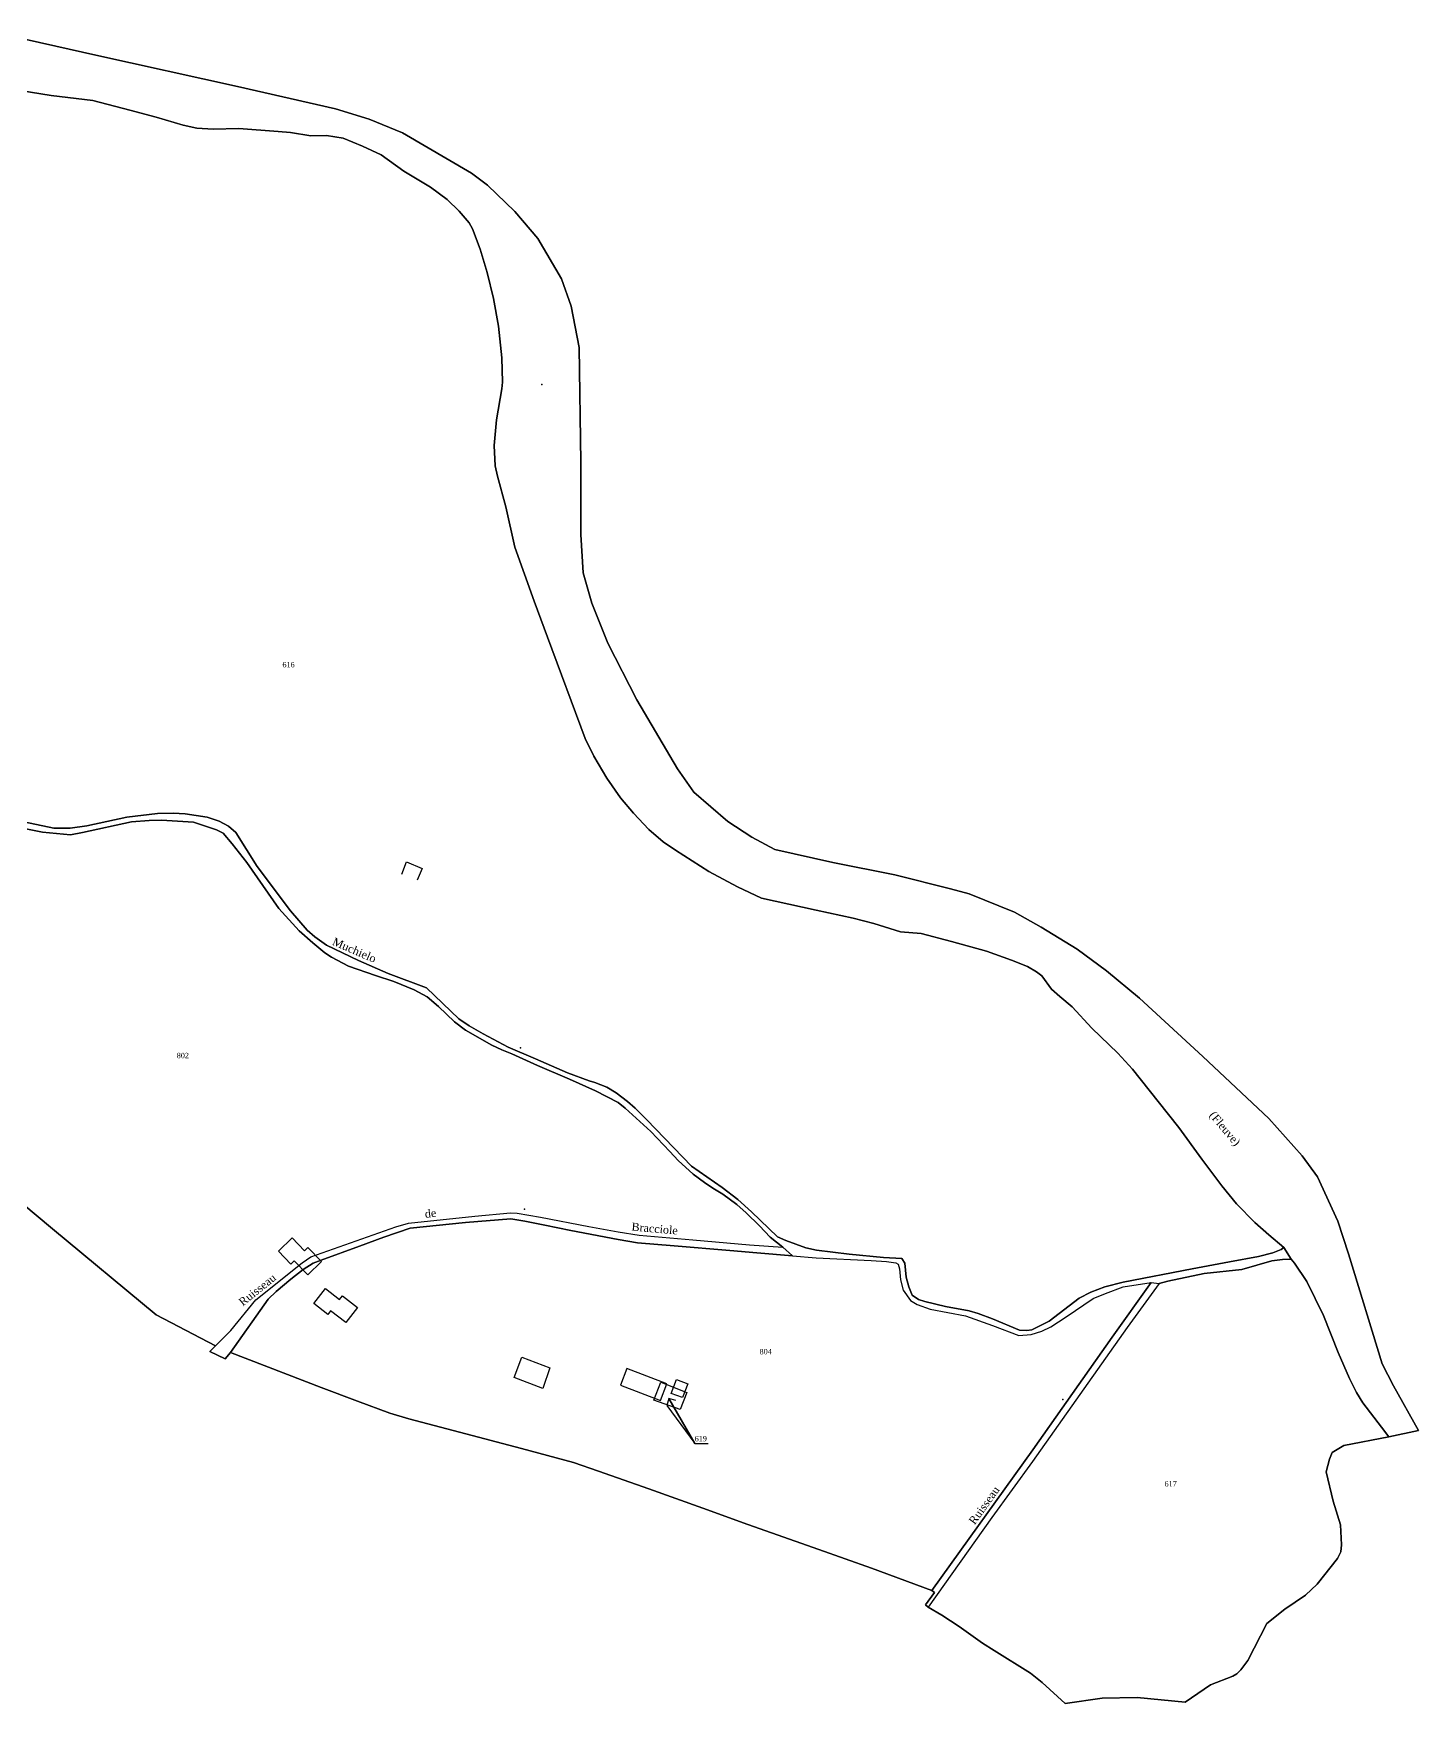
# Model space of a CAD drawing. Extents: x 1208104 to 1212743, y 6150498 to 6153217.
# Drawn here: x 1212223 to 1212743, y 6151112 to 6151738 of the extents above; entities that cross this region are included whole.
import ezdxf

# ---------------------------------------------------------------- set-up
doc = ezdxf.new("R2010")
doc.units = 0
doc.linetypes.add('CONTINU', pattern=[0])
doc.layers.get('0').update_dxf_attribs({"linetype": 'CONTINU'})
for name, color, linetype in [('1FLECHEFL', 7, 'CONTINU'), ('1LIEUDIT', 7, 'CONTINU'), ('1PARCELLE', 7, 'CONTINU'), ('1SECTION', 7, 'CONTINU'), ('1SUBDSECT', 7, 'CONTINU'), ('1TRONFLUV', 7, 'CONTINU'), ('1TROUPARCELLE', 7, 'CONTINU'), ('3BATIDUR', 7, 'CONTINU'), ('3FISCLINE', 7, 'CONTINUOUS'), ('3FLECHEPAR', 7, 'CONTINU'), ('3PARCELLETEX', 7, 'CONTINU'), ('3TRONFLUVTEX', 7, 'CONTINU')]:
    doc.layers.add(name, color=color, linetype=linetype)
doc.styles.get("Standard").update_dxf_attribs({"font": 'Times New Roman'})

# ---------------------------------------------------------------- blocks, each defined once
blk = doc.blocks.new('FLECHRU1')
blk.add_point((0, 0))

msp = doc.modelspace()

# ---------------------------------------------------------------- linework, layer by layer
at = {"layer": '1LIEUDIT'}
msp.add_lwpolyline([(1212219.03, 6151299.23), (1212230.45, 6151289.64), (1212269.36, 6151257.35), (1212291.62, 6151245.68), (1212289.47, 6151243.59), (1212295.23, 6151240.85), (1212297.24, 6151243.25), (1212331.24, 6151230.07), (1212344.8, 6151224.97), (1212356.91, 6151220.53), (1212364.01, 6151218.33), (1212383.08, 6151213.34), (1212406.28, 6151207.27), (1212425.76, 6151202.02), (1212435.1, 6151198.77), (1212453.95, 6151192.15), (1212474.19, 6151184.9), (1212491.14, 6151178.78), (1212517.7, 6151169.4), (1212537.5, 6151162.4), (1212560.09, 6151153.98), (1212561.09, 6151153.26), (1212557.74, 6151148.56), (1212558.75, 6151147.77), (1212563.88, 6151144.72), (1212570.35, 6151140.54), (1212579.03, 6151134.29), (1212583.43, 6151131.48), (1212597.07, 6151123.04), (1212601.39, 6151119.44), (1212610, 6151111.59), (1212623.89, 6151113.66), (1212636.99, 6151113.83), (1212654.97, 6151112.14), (1212664.51, 6151118.6), (1212672.91, 6151121.85), (1212674.37, 6151122.78), (1212675.88, 6151124.23), (1212678.47, 6151127.81), (1212685.62, 6151141.63), (1212692.39, 6151146.95), (1212700.1, 6151152.28), (1212704.54, 6151156.35), (1212712.11, 6151166.02), (1212713.38, 6151168.47), (1212713.68, 6151171.15), (1212713.26, 6151178.58), (1212710.54, 6151187.45), (1212707.9, 6151198.51), (1212709.13, 6151203.29), (1212710.18, 6151205.74), (1212714.5, 6151208.37), (1212731.3, 6151211.62), (1212742.51, 6151214.03), (1212733.13, 6151230.76), (1212728.9, 6151238.98), (1212716.19, 6151280.27), (1212712.26, 6151292.5), (1212704.67, 6151309.06), (1212698.87, 6151316.98), (1212686.41, 6151331.02), (1212661.61, 6151354.28), (1212637.94, 6151376.14), (1212625.51, 6151386.33), (1212614.6, 6151394.46), (1212601.07, 6151402.67), (1212591.02, 6151408.32), (1212574.02, 6151415.18), (1212567.07, 6151417.14), (1212546.18, 6151422.34), (1212522.91, 6151427.01), (1212501.23, 6151431.8), (1212492.63, 6151436.47), (1212483.64, 6151442.33), (1212470.88, 6151453.29), (1212464.7, 6151462.07), (1212449.5, 6151487.93), (1212438.59, 6151509.16), (1212432.7, 6151524.17), (1212429.38, 6151535.52), (1212428.47, 6151549.91), (1212428.48, 6151577.03), (1212427.85, 6151620.05), (1212424.89, 6151635.53), (1212421.21, 6151645.83), (1212412.35, 6151660.98), (1212403.74, 6151671), (1212393.49, 6151680.9), (1212387.5, 6151685.48), (1212361.72, 6151700.59), (1212349.2, 6151705.63), (1212336.55, 6151709.56), (1212299.8, 6151717.94), (1212246.73, 6151729.71), (1212210.47, 6151737.83)], dxfattribs=at)
at = {"layer": '1PARCELLE'}
for points in [[(1212212.57, 6151443.73), (1212230.98, 6151439.79), (1212237.12, 6151439.84), (1212243.39, 6151440.73), (1212258.34, 6151443.9), (1212269.85, 6151445.34), (1212275.78, 6151445.46), (1212280.26, 6151445.2), (1212288.4, 6151443.93), (1212292.92, 6151442.43), (1212296.4, 6151440.6), (1212299.18, 6151438.23), (1212307.19, 6151425.5), (1212319.74, 6151408.83), (1212325.92, 6151401.6), (1212328.81, 6151399.06), (1212333.16, 6151396.01), (1212345.18, 6151390.19), (1212356.24, 6151385.32), (1212370.66, 6151379.94), (1212382.78, 6151368.3), (1212386.62, 6151365.68), (1212391.87, 6151362.78), (1212401.3, 6151357.78), (1212411.55, 6151353.3), (1212423.55, 6151348.1), (1212431.68, 6151345.06), (1212433.76, 6151344.53), (1212438.26, 6151342.67), (1212441.75, 6151340.56), (1212446.04, 6151337.34), (1212448.88, 6151334.8), (1212453.28, 6151330.47), (1212470.01, 6151313.16), (1212481.43, 6151305.06), (1212487.3, 6151300.63), (1212492.42, 6151295.98), (1212502.28, 6151286.59), (1212505.37, 6151285.21), (1212512.86, 6151282.51), (1212516.85, 6151281.59), (1212529.08, 6151280.15), (1212541.94, 6151278.88), (1212548.8, 6151278.54), (1212549.94, 6151276.72), (1212550.41, 6151271.52), (1212551.47, 6151267.87), (1212552.75, 6151264.79), (1212555.07, 6151263.15), (1212557.41, 6151262.36), (1212565.19, 6151260.51), (1212574.05, 6151258.81), (1212577.45, 6151257.91), (1212582.85, 6151255.86), (1212592.95, 6151251.65), (1212595.63, 6151251.49), (1212597.61, 6151251.75), (1212604, 6151255.03), (1212615.33, 6151263.57), (1212619.61, 6151265.87), (1212624.96, 6151267.91), (1212631.76, 6151269.6), (1212657.69, 6151274.56), (1212671.58, 6151277.2), (1212682.53, 6151279.25), (1212687.93, 6151280.62), (1212690.95, 6151281.9), (1212692.03, 6151282.58), (1212686.38, 6151287.35), (1212681.15, 6151291.97), (1212674.32, 6151299.01), (1212668.75, 6151305.76), (1212661.23, 6151315.76), (1212652.7, 6151327.58), (1212644.96, 6151337.29), (1212635.33, 6151349.43), (1212629.76, 6151355.49), (1212620.02, 6151364.79), (1212612.67, 6151372.83), (1212608.05, 6151376.73), (1212604.95, 6151379.41), (1212601.3, 6151384.49), (1212599.25, 6151386.01), (1212595.99, 6151387.99), (1212589.89, 6151390.39), (1212580.58, 6151393.69), (1212567.41, 6151397.38), (1212556.07, 6151400.28), (1212548.36, 6151400.96), (1212538.29, 6151404.13), (1212530.63, 6151406.06), (1212516.66, 6151409.07), (1212496.2, 6151413.54), (1212487.2, 6151417.84), (1212476.44, 6151423.64), (1212463.98, 6151431.56), (1212459.32, 6151434.71), (1212453.95, 6151439.39), (1212448.24, 6151445.45), (1212443.34, 6151451.24), (1212438.22, 6151458.64), (1212433.44, 6151466.89), (1212430.19, 6151473.4), (1212415.99, 6151511.43), (1212410.99, 6151525), (1212403.83, 6151545.16), (1212400.39, 6151560.35), (1212397.28, 6151571.78), (1212396.43, 6151575.69), (1212396.06, 6151583.27), (1212396.89, 6151592.88), (1212398.85, 6151604.53), (1212399.1, 6151607.01), (1212398.89, 6151616.23), (1212397.7, 6151628.05), (1212395.82, 6151638.49), (1212393.44, 6151648.15), (1212390.84, 6151656.9), (1212387.92, 6151664.55), (1212386.69, 6151666.75), (1212382.97, 6151671.18), (1212378.4, 6151675.54), (1212372.15, 6151680.23), (1212362.17, 6151686.23), (1212353.7, 6151692.33), (1212346.66, 6151695.54), (1212339.45, 6151698.6), (1212333.23, 6151699.5), (1212327.31, 6151699.47), (1212319.66, 6151700.66), (1212315.11, 6151701), (1212300.39, 6151702.14), (1212290.7, 6151701.92), (1212284.54, 6151702.28), (1212279.45, 6151703.38), (1212269.33, 6151706.46), (1212259.48, 6151709.04), (1212245.66, 6151712.7), (1212229.98, 6151714.54), (1212206.65, 6151718.34)], [(1212219.03, 6151299.23), (1212230.45, 6151289.64), (1212269.36, 6151257.35), (1212291.62, 6151245.68), (1212297.3, 6151251.43), (1212306.76, 6151263.04), (1212324.04, 6151276.87), (1212327.35, 6151279.08), (1212359.22, 6151290.37), (1212363.87, 6151291.7), (1212388.82, 6151294.3), (1212402.11, 6151295.57), (1212404.64, 6151295.51), (1212413.44, 6151293.96), (1212431.57, 6151290.51), (1212442.54, 6151288.45), (1212450.43, 6151287.27), (1212470.44, 6151285.54), (1212491.67, 6151283.63), (1212491.67, 6151283.63), (1212504.18, 6151282.77), (1212499.54, 6151286.43), (1212495.47, 6151290.79), (1212490.51, 6151295.66), (1212486.93, 6151298.71), (1212481.77, 6151302.64), (1212478.04, 6151304.85), (1212474.87, 6151306.95), (1212470.62, 6151310.09), (1212464.99, 6151315.22), (1212461.87, 6151318.6), (1212454.8, 6151326.07), (1212445.16, 6151334.82), (1212442.48, 6151336.96), (1212434.02, 6151341.35), (1212424.26, 6151345.78), (1212412.33, 6151350.83), (1212402.6, 6151355.22), (1212398.87, 6151356.78), (1212395.16, 6151358.53), (1212385.28, 6151364.1), (1212381.13, 6151367.2), (1212375.14, 6151373.01), (1212370.92, 6151376.65), (1212366.07, 6151379.21), (1212358.39, 6151382.29), (1212351.59, 6151384.57), (1212341.43, 6151388.12), (1212335.01, 6151391.51), (1212332.62, 6151393.07), (1212328.1, 6151396.79), (1212322.89, 6151401.4), (1212315.31, 6151409.74), (1212303.34, 6151426.94), (1212297.83, 6151434.02), (1212294.44, 6151437.92), (1212291.99, 6151439.25), (1212283.31, 6151442.09), (1212271.35, 6151442.87), (1212266.68, 6151442.66), (1212260.12, 6151442.16), (1212241.72, 6151438.18), (1212237.22, 6151437.39), (1212226.75, 6151438.35), (1212219.25, 6151439.88)]]:
    msp.add_lwpolyline(points, dxfattribs=at)
for points in [[(1212537.5, 6151162.4), (1212517.7, 6151169.4), (1212491.14, 6151178.78), (1212474.19, 6151184.9), (1212453.95, 6151192.15), (1212435.1, 6151198.77), (1212425.76, 6151202.02), (1212406.28, 6151207.27), (1212383.08, 6151213.34), (1212364.01, 6151218.33), (1212356.91, 6151220.53), (1212344.8, 6151224.97), (1212331.24, 6151230.07), (1212297.24, 6151243.25), (1212311.34, 6151263.21), (1212314.35, 6151266.13), (1212319.78, 6151270.7), (1212324.45, 6151274.31), (1212328.16, 6151276.67), (1212331.24, 6151277.91), (1212345.51, 6151283.1), (1212354.63, 6151286.47), (1212364.55, 6151289.83), (1212385.31, 6151291.93), (1212402.24, 6151293.29), (1212407.55, 6151292.52), (1212415, 6151290.99), (1212424.72, 6151288.97), (1212442.51, 6151285.55), (1212449.7, 6151284.39), (1212463.49, 6151283.23), (1212484.36, 6151281.47), (1212494.52, 6151280.57), (1212507.81, 6151279.47), (1212516.78, 6151278.74), (1212537.32, 6151277.79), (1212543.1, 6151277.41), (1212546.6, 6151276.88), (1212547.47, 6151276.37), (1212548, 6151274.56), (1212548.31, 6151270.49), (1212549.27, 6151266.59), (1212552.13, 6151262.68), (1212554.57, 6151261.22), (1212559.5, 6151259.52), (1212572.71, 6151257.01), (1212582.83, 6151253.3), (1212592.65, 6151249.67), (1212597.33, 6151249.98), (1212601.29, 6151251.23), (1212604.68, 6151252.84), (1212610.38, 6151256.58), (1212620.5, 6151263.44), (1212625.16, 6151265.41), (1212631.77, 6151267.87), (1212642.3, 6151269.49), (1212627.66, 6151248.96), (1212597.96, 6151206.77), (1212560.09, 6151153.98), (1212537.5, 6151162.4)], [(1212695.96, 6151276.67), (1212694.73, 6151278.22), (1212691.46, 6151278.15), (1212687.54, 6151277.56), (1212676.21, 6151274.35), (1212662.19, 6151272.88), (1212648.5, 6151270.03), (1212645.24, 6151269.08), (1212633.25, 6151252.65), (1212597.78, 6151202.41), (1212582.56, 6151181.32), (1212558.75, 6151147.77), (1212563.88, 6151144.72), (1212570.35, 6151140.54), (1212579.03, 6151134.29), (1212583.43, 6151131.48), (1212597.07, 6151123.04), (1212601.39, 6151119.44), (1212610, 6151111.59), (1212623.89, 6151113.66), (1212636.99, 6151113.83), (1212654.97, 6151112.14), (1212664.51, 6151118.6), (1212672.91, 6151121.85), (1212674.37, 6151122.78), (1212675.88, 6151124.23), (1212678.47, 6151127.81), (1212685.62, 6151141.63), (1212692.39, 6151146.95), (1212700.1, 6151152.28), (1212704.54, 6151156.35), (1212712.11, 6151166.02), (1212713.38, 6151168.47), (1212713.68, 6151171.15), (1212713.26, 6151178.58), (1212710.54, 6151187.45), (1212707.9, 6151198.51), (1212709.13, 6151203.29), (1212710.18, 6151205.74), (1212714.5, 6151208.37), (1212731.3, 6151211.62), (1212728.67, 6151215.25), (1212721.64, 6151224.32), (1212719.18, 6151228.27), (1212716.64, 6151233.5), (1212712.37, 6151243.23), (1212706.82, 6151257.1), (1212700.58, 6151269.89), (1212695.96, 6151276.67)], [(1212465.69, 6151221.81), (1212455.88, 6151225.39), (1212458.46, 6151232.12), (1212468.28, 6151228.29), (1212465.69, 6151221.81)]]:
    msp.add_lwpolyline(points, close=True, dxfattribs=at)
at = {"layer": '1SECTION'}
msp.add_lwpolyline([(1212210.47, 6151737.83), (1212246.73, 6151729.71), (1212299.8, 6151717.94), (1212336.55, 6151709.56), (1212349.2, 6151705.63), (1212361.72, 6151700.59), (1212387.5, 6151685.48), (1212393.49, 6151680.9), (1212403.74, 6151671), (1212412.35, 6151660.98), (1212421.21, 6151645.83), (1212424.89, 6151635.53), (1212427.85, 6151620.05), (1212428.48, 6151577.03), (1212428.47, 6151549.91), (1212429.38, 6151535.52), (1212432.7, 6151524.17), (1212438.59, 6151509.16), (1212449.5, 6151487.93), (1212464.7, 6151462.07), (1212470.88, 6151453.29), (1212483.64, 6151442.33), (1212492.63, 6151436.47), (1212501.23, 6151431.8), (1212522.91, 6151427.01), (1212546.18, 6151422.34), (1212567.07, 6151417.14), (1212574.02, 6151415.18), (1212591.02, 6151408.32), (1212601.07, 6151402.67), (1212614.6, 6151394.46), (1212625.51, 6151386.33), (1212637.94, 6151376.14), (1212661.61, 6151354.28), (1212686.41, 6151331.02), (1212698.87, 6151316.98), (1212704.67, 6151309.06), (1212712.26, 6151292.5), (1212716.19, 6151280.27), (1212728.9, 6151238.98), (1212733.13, 6151230.76), (1212742.51, 6151214.03), (1212731.3, 6151211.62), (1212714.5, 6151208.37), (1212710.18, 6151205.74), (1212709.13, 6151203.29), (1212707.9, 6151198.51), (1212710.54, 6151187.45), (1212713.26, 6151178.58), (1212713.68, 6151171.15), (1212713.38, 6151168.47), (1212712.11, 6151166.02), (1212704.54, 6151156.35), (1212700.1, 6151152.28), (1212692.39, 6151146.95), (1212685.62, 6151141.63), (1212678.47, 6151127.81), (1212675.88, 6151124.23), (1212674.37, 6151122.78), (1212672.91, 6151121.85), (1212664.51, 6151118.6), (1212654.97, 6151112.14), (1212636.99, 6151113.83), (1212623.89, 6151113.66), (1212610, 6151111.59), (1212601.39, 6151119.44), (1212597.07, 6151123.04), (1212583.43, 6151131.48), (1212579.03, 6151134.29), (1212570.35, 6151140.54), (1212563.88, 6151144.72), (1212563.88, 6151144.72), (1212558.75, 6151147.77), (1212557.74, 6151148.56), (1212561.09, 6151153.26), (1212560.09, 6151153.98), (1212537.5, 6151162.4), (1212517.7, 6151169.4), (1212491.14, 6151178.78), (1212474.19, 6151184.9), (1212453.95, 6151192.15), (1212435.1, 6151198.77), (1212425.76, 6151202.02), (1212406.28, 6151207.27), (1212383.08, 6151213.34), (1212364.01, 6151218.33), (1212356.91, 6151220.53), (1212344.8, 6151224.97), (1212331.24, 6151230.07), (1212297.24, 6151243.25), (1212295.23, 6151240.85), (1212289.47, 6151243.59), (1212291.62, 6151245.68), (1212269.36, 6151257.35), (1212230.45, 6151289.64), (1212219.03, 6151299.23)], dxfattribs=at)
at = {"layer": '1SUBDSECT'}
msp.add_lwpolyline([(1212210.47, 6151737.83), (1212246.73, 6151729.71), (1212299.8, 6151717.94), (1212336.55, 6151709.56), (1212349.2, 6151705.63), (1212361.72, 6151700.59), (1212387.5, 6151685.48), (1212393.49, 6151680.9), (1212403.74, 6151671), (1212412.35, 6151660.98), (1212421.21, 6151645.83), (1212424.89, 6151635.53), (1212427.85, 6151620.05), (1212428.48, 6151577.03), (1212428.47, 6151549.91), (1212429.38, 6151535.52), (1212432.7, 6151524.17), (1212438.59, 6151509.16), (1212449.5, 6151487.93), (1212464.7, 6151462.07), (1212470.88, 6151453.29), (1212483.64, 6151442.33), (1212492.63, 6151436.47), (1212501.23, 6151431.8), (1212522.91, 6151427.01), (1212546.18, 6151422.34), (1212567.07, 6151417.14), (1212574.02, 6151415.18), (1212591.02, 6151408.32), (1212601.07, 6151402.67), (1212614.6, 6151394.46), (1212625.51, 6151386.33), (1212637.94, 6151376.14), (1212661.61, 6151354.28), (1212686.41, 6151331.02), (1212698.87, 6151316.98), (1212704.67, 6151309.06), (1212712.26, 6151292.5), (1212716.19, 6151280.27), (1212728.9, 6151238.98), (1212733.13, 6151230.76), (1212742.51, 6151214.03), (1212731.3, 6151211.62), (1212714.5, 6151208.37), (1212710.18, 6151205.74), (1212709.13, 6151203.29), (1212707.9, 6151198.51), (1212710.54, 6151187.45), (1212713.26, 6151178.58), (1212713.68, 6151171.15), (1212713.38, 6151168.47), (1212712.11, 6151166.02), (1212704.54, 6151156.35), (1212700.1, 6151152.28), (1212692.39, 6151146.95), (1212685.62, 6151141.63), (1212678.47, 6151127.81), (1212675.88, 6151124.23), (1212674.37, 6151122.78), (1212672.91, 6151121.85), (1212664.51, 6151118.6), (1212654.97, 6151112.14), (1212636.99, 6151113.83), (1212623.89, 6151113.66), (1212610, 6151111.59), (1212601.39, 6151119.44), (1212597.07, 6151123.04), (1212583.43, 6151131.48), (1212579.03, 6151134.29), (1212570.35, 6151140.54), (1212563.88, 6151144.72), (1212558.75, 6151147.77), (1212557.74, 6151148.56), (1212561.09, 6151153.26), (1212560.09, 6151153.98), (1212537.5, 6151162.4), (1212517.7, 6151169.4), (1212491.14, 6151178.78), (1212474.19, 6151184.9), (1212453.95, 6151192.15), (1212435.1, 6151198.77), (1212425.76, 6151202.02), (1212406.28, 6151207.27), (1212383.08, 6151213.34), (1212364.01, 6151218.33), (1212356.91, 6151220.53), (1212344.8, 6151224.97), (1212331.24, 6151230.07), (1212297.24, 6151243.25), (1212295.23, 6151240.85), (1212289.47, 6151243.59), (1212291.62, 6151245.68), (1212269.36, 6151257.35), (1212230.45, 6151289.64), (1212219.03, 6151299.23)], dxfattribs=at)
at = {"layer": '1TRONFLUV'}
for points in [[(1212206.65, 6151718.34), (1212229.98, 6151714.54), (1212245.66, 6151712.7), (1212259.48, 6151709.04), (1212269.33, 6151706.46), (1212279.45, 6151703.38), (1212284.54, 6151702.28), (1212290.7, 6151701.92), (1212300.39, 6151702.14), (1212315.11, 6151701), (1212319.66, 6151700.66), (1212327.31, 6151699.47), (1212333.23, 6151699.5), (1212339.45, 6151698.6), (1212346.66, 6151695.54), (1212353.7, 6151692.33), (1212362.17, 6151686.23), (1212372.15, 6151680.23), (1212378.4, 6151675.54), (1212382.97, 6151671.18), (1212386.69, 6151666.75), (1212387.92, 6151664.55), (1212390.84, 6151656.9), (1212393.44, 6151648.15), (1212395.82, 6151638.49), (1212397.7, 6151628.05), (1212398.89, 6151616.23), (1212399.1, 6151607.01), (1212398.85, 6151604.53), (1212396.89, 6151592.88), (1212396.06, 6151583.27), (1212396.43, 6151575.69), (1212397.28, 6151571.78), (1212400.39, 6151560.35), (1212403.83, 6151545.16), (1212410.99, 6151525), (1212415.99, 6151511.43), (1212430.19, 6151473.4), (1212433.44, 6151466.89), (1212438.22, 6151458.64), (1212443.34, 6151451.24), (1212448.24, 6151445.45), (1212453.95, 6151439.39), (1212459.32, 6151434.71), (1212463.98, 6151431.56), (1212476.44, 6151423.64), (1212487.2, 6151417.84), (1212496.2, 6151413.54), (1212516.66, 6151409.07), (1212530.63, 6151406.06), (1212538.29, 6151404.13), (1212548.36, 6151400.96), (1212556.07, 6151400.28), (1212567.41, 6151397.38), (1212580.58, 6151393.69), (1212589.89, 6151390.39), (1212595.99, 6151387.99), (1212599.25, 6151386.01), (1212601.3, 6151384.49), (1212604.95, 6151379.41), (1212608.05, 6151376.73), (1212612.67, 6151372.83), (1212620.02, 6151364.79), (1212629.76, 6151355.49), (1212635.33, 6151349.43), (1212644.96, 6151337.29), (1212652.7, 6151327.58), (1212661.23, 6151315.76), (1212668.75, 6151305.76), (1212674.32, 6151299.01), (1212681.15, 6151291.97), (1212686.38, 6151287.35), (1212692.03, 6151282.58), (1212694.73, 6151278.22), (1212694.73, 6151278.22), (1212695.96, 6151276.67), (1212700.58, 6151269.89), (1212706.82, 6151257.1), (1212712.37, 6151243.23), (1212716.64, 6151233.5), (1212719.18, 6151228.27), (1212721.64, 6151224.32), (1212728.67, 6151215.25), (1212731.3, 6151211.62), (1212742.51, 6151214.03), (1212733.13, 6151230.76), (1212728.9, 6151238.98), (1212716.19, 6151280.27), (1212712.26, 6151292.5), (1212704.67, 6151309.06), (1212698.87, 6151316.98), (1212686.41, 6151331.02), (1212661.61, 6151354.28), (1212637.94, 6151376.14), (1212625.51, 6151386.33), (1212614.6, 6151394.46), (1212601.07, 6151402.67), (1212591.02, 6151408.32), (1212574.02, 6151415.18), (1212567.07, 6151417.14), (1212546.18, 6151422.34), (1212522.91, 6151427.01), (1212501.23, 6151431.8), (1212492.63, 6151436.47), (1212483.64, 6151442.33), (1212470.88, 6151453.29), (1212464.7, 6151462.07), (1212449.5, 6151487.93), (1212438.59, 6151509.16), (1212432.7, 6151524.17), (1212429.38, 6151535.52), (1212428.47, 6151549.91), (1212428.48, 6151577.03), (1212427.85, 6151620.05), (1212424.89, 6151635.53), (1212421.21, 6151645.83), (1212412.35, 6151660.98), (1212403.74, 6151671), (1212393.49, 6151680.9), (1212387.5, 6151685.48), (1212361.72, 6151700.59), (1212349.2, 6151705.63), (1212336.55, 6151709.56), (1212299.8, 6151717.94), (1212246.73, 6151729.71), (1212210.47, 6151737.83)], [(1212219.25, 6151439.88), (1212226.75, 6151438.35), (1212237.22, 6151437.39), (1212241.72, 6151438.18), (1212260.12, 6151442.16), (1212266.68, 6151442.66), (1212271.35, 6151442.87), (1212283.31, 6151442.09), (1212291.99, 6151439.25), (1212294.44, 6151437.92), (1212297.83, 6151434.02), (1212303.34, 6151426.94), (1212315.31, 6151409.74), (1212322.89, 6151401.4), (1212328.1, 6151396.79), (1212332.62, 6151393.07), (1212335.01, 6151391.51), (1212341.43, 6151388.12), (1212351.59, 6151384.57), (1212358.39, 6151382.29), (1212366.07, 6151379.21), (1212370.92, 6151376.65), (1212375.14, 6151373.01), (1212381.13, 6151367.2), (1212385.28, 6151364.1), (1212395.16, 6151358.53), (1212398.87, 6151356.78), (1212402.6, 6151355.22), (1212412.33, 6151350.83), (1212424.26, 6151345.78), (1212434.02, 6151341.35), (1212442.48, 6151336.96), (1212445.16, 6151334.82), (1212454.8, 6151326.07), (1212461.87, 6151318.6), (1212464.99, 6151315.22), (1212470.62, 6151310.09), (1212474.87, 6151306.95), (1212478.04, 6151304.85), (1212481.77, 6151302.64), (1212486.93, 6151298.71), (1212490.51, 6151295.66), (1212495.47, 6151290.79), (1212499.54, 6151286.43), (1212504.18, 6151282.77), (1212507.81, 6151279.47), (1212516.78, 6151278.74), (1212537.32, 6151277.79), (1212543.1, 6151277.41), (1212546.6, 6151276.88), (1212547.47, 6151276.37), (1212548, 6151274.56), (1212548.31, 6151270.49), (1212549.27, 6151266.59), (1212552.13, 6151262.68), (1212554.57, 6151261.22), (1212559.5, 6151259.52), (1212572.71, 6151257.01), (1212582.83, 6151253.3), (1212592.65, 6151249.67), (1212597.33, 6151249.98), (1212601.29, 6151251.23), (1212604.68, 6151252.84), (1212610.38, 6151256.58), (1212620.5, 6151263.44), (1212625.16, 6151265.41), (1212631.77, 6151267.87), (1212642.3, 6151269.49), (1212645.24, 6151269.08), (1212648.5, 6151270.03), (1212662.19, 6151272.88), (1212676.21, 6151274.35), (1212687.54, 6151277.56), (1212691.46, 6151278.15), (1212694.73, 6151278.22), (1212692.03, 6151282.58), (1212690.95, 6151281.9), (1212687.93, 6151280.62), (1212682.53, 6151279.25), (1212671.58, 6151277.2), (1212657.69, 6151274.56), (1212631.76, 6151269.6), (1212624.96, 6151267.91), (1212619.61, 6151265.87), (1212615.33, 6151263.57), (1212604, 6151255.03), (1212597.61, 6151251.75), (1212595.63, 6151251.49), (1212592.95, 6151251.65), (1212582.85, 6151255.86), (1212577.45, 6151257.91), (1212574.05, 6151258.81), (1212565.19, 6151260.51), (1212557.41, 6151262.36), (1212555.07, 6151263.15), (1212552.75, 6151264.79), (1212551.47, 6151267.87), (1212550.41, 6151271.52), (1212549.94, 6151276.72), (1212548.8, 6151278.54), (1212541.94, 6151278.88), (1212529.08, 6151280.15), (1212516.85, 6151281.59), (1212512.86, 6151282.51), (1212505.37, 6151285.21), (1212502.28, 6151286.59), (1212492.42, 6151295.98), (1212487.3, 6151300.63), (1212481.43, 6151305.06), (1212470.01, 6151313.16), (1212453.28, 6151330.47), (1212448.88, 6151334.8), (1212446.04, 6151337.34), (1212441.75, 6151340.56), (1212438.26, 6151342.67), (1212433.76, 6151344.53), (1212431.68, 6151345.06), (1212423.55, 6151348.1), (1212411.55, 6151353.3), (1212401.3, 6151357.78), (1212391.87, 6151362.78), (1212386.62, 6151365.68), (1212382.78, 6151368.3), (1212370.66, 6151379.94), (1212356.24, 6151385.32), (1212345.18, 6151390.19), (1212333.16, 6151396.01), (1212328.81, 6151399.06), (1212325.92, 6151401.6), (1212319.74, 6151408.83), (1212307.19, 6151425.5), (1212299.18, 6151438.23), (1212296.4, 6151440.6), (1212292.92, 6151442.43), (1212288.4, 6151443.93), (1212280.26, 6151445.2), (1212275.78, 6151445.46), (1212269.85, 6151445.34), (1212258.34, 6151443.9), (1212243.39, 6151440.73), (1212237.12, 6151439.84), (1212230.98, 6151439.79), (1212212.57, 6151443.73)]]:
    msp.add_lwpolyline(points, dxfattribs=at)
for points in [[(1212504.18, 6151282.77), (1212507.81, 6151279.47), (1212494.52, 6151280.57), (1212484.36, 6151281.47), (1212463.49, 6151283.23), (1212449.7, 6151284.39), (1212442.51, 6151285.55), (1212424.72, 6151288.97), (1212415, 6151290.99), (1212407.55, 6151292.52), (1212402.24, 6151293.29), (1212385.31, 6151291.93), (1212364.55, 6151289.83), (1212354.63, 6151286.47), (1212345.51, 6151283.1), (1212331.24, 6151277.91), (1212328.16, 6151276.67), (1212324.45, 6151274.31), (1212319.78, 6151270.7), (1212314.35, 6151266.13), (1212311.34, 6151263.21), (1212297.24, 6151243.25), (1212295.23, 6151240.85), (1212289.47, 6151243.59), (1212291.62, 6151245.68), (1212297.3, 6151251.43), (1212306.76, 6151263.04), (1212324.04, 6151276.87), (1212327.35, 6151279.08), (1212359.22, 6151290.37), (1212363.87, 6151291.7), (1212388.82, 6151294.3), (1212402.11, 6151295.57), (1212404.64, 6151295.51), (1212413.44, 6151293.96), (1212431.57, 6151290.51), (1212442.54, 6151288.45), (1212450.43, 6151287.27), (1212470.44, 6151285.54), (1212491.67, 6151283.63), (1212504.18, 6151282.77)], [(1212642.3, 6151269.49), (1212645.24, 6151269.08), (1212633.25, 6151252.65), (1212597.78, 6151202.41), (1212582.56, 6151181.32), (1212558.75, 6151147.77), (1212557.74, 6151148.56), (1212561.09, 6151153.26), (1212560.09, 6151153.98), (1212597.96, 6151206.77), (1212627.66, 6151248.96), (1212642.3, 6151269.49)]]:
    msp.add_lwpolyline(points, close=True, dxfattribs=at)
at = {"layer": '1TROUPARCELLE'}
msp.add_lwpolyline([(1212455.88, 6151225.39), (1212458.46, 6151232.12), (1212468.28, 6151228.29), (1212465.69, 6151221.81), (1212455.88, 6151225.39)], close=True, dxfattribs=at)
at = {"layer": '3BATIDUR'}
for points in [[(1212320.35, 6151286.17), (1212324.99, 6151281.34), (1212326.25, 6151282.55), (1212331.29, 6151277.3), (1212326.15, 6151272.37), (1212321.12, 6151277.61), (1212319.84, 6151276.39), (1212315.2, 6151281.23), (1212320.35, 6151286.17)], [(1212332.76, 6151267.26), (1212338.05, 6151263.14), (1212339.13, 6151264.53), (1212344.87, 6151260.07), (1212340.49, 6151254.44), (1212334.75, 6151258.9), (1212333.67, 6151257.52), (1212328.39, 6151261.62), (1212332.76, 6151267.26)], [(1212406.43, 6151241.48), (1212416.93, 6151237.44), (1212414.26, 6151229.78), (1212403.52, 6151233.91), (1212406.43, 6151241.48)], [(1212445.7, 6151237.22), (1212443.34, 6151230.98), (1212458.32, 6151225.28), (1212460.7, 6151231.5), (1212445.7, 6151237.22)], [(1212464.35, 6151233.06), (1212468.56, 6151231.46), (1212466.6, 6151226.31), (1212462.38, 6151227.92), (1212464.35, 6151233.06)]]:
    msp.add_lwpolyline(points, close=True, dxfattribs=at)
at = {"layer": '3FISCLINE'}
msp.add_lwpolyline([(1212361.42, 6151422.54), (1212363.23, 6151427.15), (1212369.03, 6151424.7), (1212367.14, 6151420.34)], dxfattribs=at)
at = {"layer": '3FLECHEPAR'}
msp.add_lwpolyline([(1212464.13, 6151225.24), (1212461.49, 6151225.94), (1212471.19, 6151209.15), (1212461.48, 6151225.93), (1212460.77, 6151223.3), (1212471.19, 6151209.13), (1212476.2, 6151209.16)], dxfattribs=at)

# ---------------------------------------------------------------- block references
at = {"layer": '1FLECHEFL'}
for p, rotation in [((1212413.88, 6151606.18), 268.2), ((1212405.89, 6151357.47), 337.3), ((1212407.35, 6151296.94), 349), ((1212609.23, 6151225.62), 55.7)]:
    msp.add_blockref('FLECHRU1', p, dxfattribs=dict(at, rotation=rotation))

# ---------------------------------------------------------------- texts
at = {"layer": '3PARCELLETEX'}
for s, p in [('616', (1212316.67, 6151500.16)), ('802', (1212277.06, 6151353.59)), ('804', (1212495.5, 6151242.55)), ('619', (1212471.19, 6151209.93)), ('617', (1212647.3, 6151193.01))]:
    msp.add_text(s, height=2, dxfattribs=at).set_placement(p)
at = {"layer": '3TRONFLUVTEX'}
for s, rotation, p in [('Muchielo', 336.5, (1212335.09, 6151396.2)), ('(Fleuve)', 310.1, (1212663.85, 6151332.11)), ('de', 5.9, (1212370.19, 6151293.7)), ('Bracciole', 355.1, (1212447.42, 6151288.94)), ('Ruisseau', 38.7, (1212301.82, 6151260.49)), ('Ruisseau', 54.4, (1212576.13, 6151178.44))]:
    msp.add_text(s, height=3, rotation=rotation, dxfattribs=at).set_placement(p)

doc.saveas('drawing.dxf')
